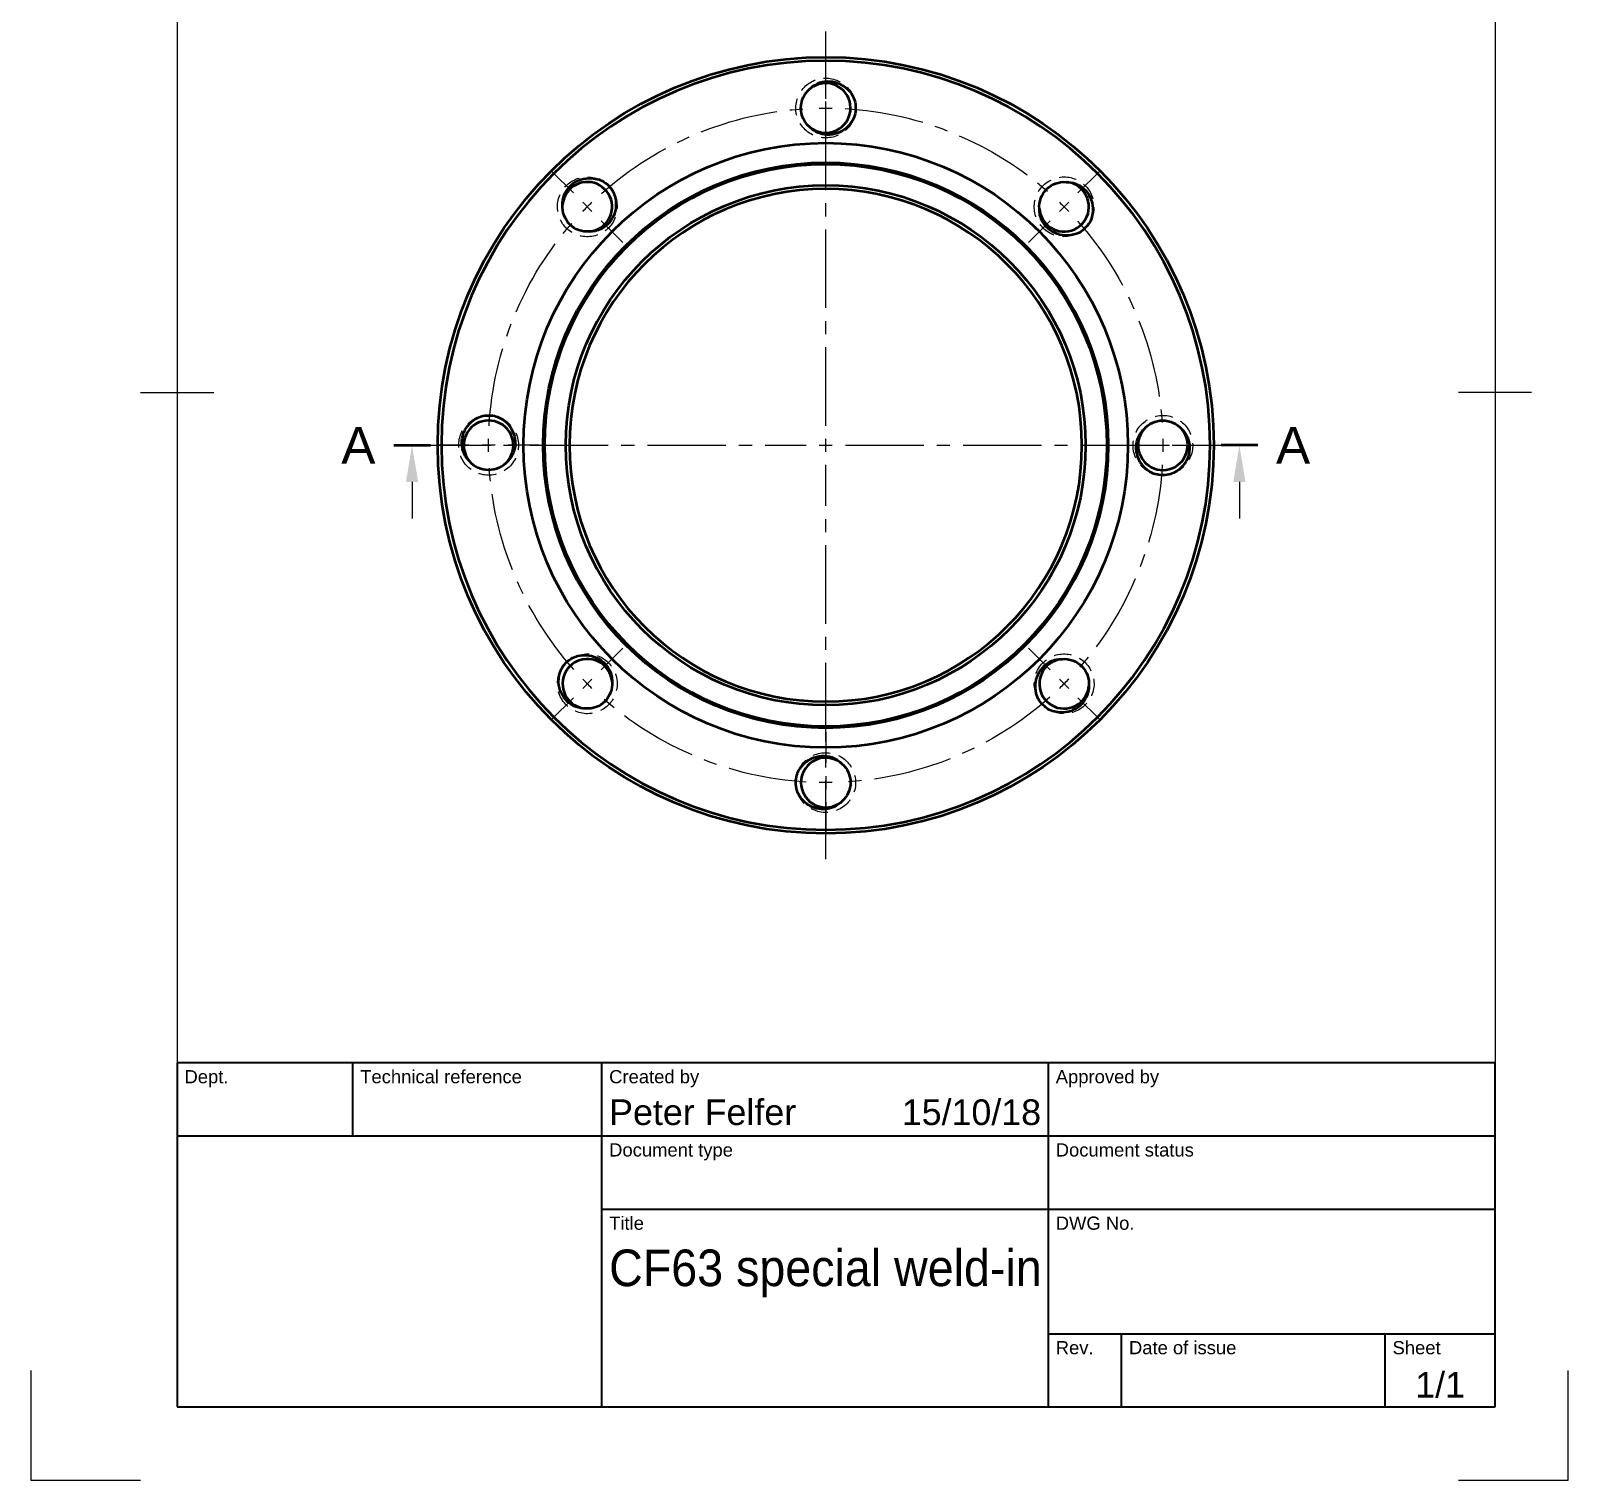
# Model space of a CAD drawing. Header units: millimetres. Extents: x 0 to 210, y 0 to 297.
# Drawn here: x 0 to 210, y 0 to 197.9 of the extents above; entities that cross this region are included whole.
import ezdxf
from ezdxf.enums import TextEntityAlignment as Align

# ---------------------------------------------------------------- set-up
doc = ezdxf.new("R2010")
doc.units = ezdxf.units.MM
doc.header["$LTSCALE"] = 0.75
doc.linetypes.add('CENTER2', pattern=[28.575, 19.05, -3.175, 3.175, -3.175])
doc.linetypes.add('HIDDEN2', pattern=[4.7625, 3.175, -1.5875])
for name, color, linetype, lineweight in [('Border', 7, 'Continuous', 25), ('Hidden', 7, 'HIDDEN2', 25), ('Section Lines', 7, 'Continuous', 25), ('Smart Centers', 7, 'CENTER2', 25), ('TitleBlock', 7, 'Continuous', 35), ('Visible', 7, 'Continuous', 50)]:
    doc.layers.add(name, color=color, linetype=linetype, lineweight=lineweight)
doc.styles.add('FusionTitle', font='')
doc.styles.get("Standard").update_dxf_attribs({"font": 'arial.ttf'})
doc.styles.get('FusionTitle').set_extended_font_data('Arial Unicode MS')

# ---------------------------------------------------------------- blocks, each defined once
blk = doc.blocks.new('ISO_A4(P)_SHEET')
at = {"layer": 'Border'}
for p, q in [((20, 287), (20, 10)), ((200, 287), (200, 10)), ((15, 148.5), (25, 148.5)), ((205, 148.5), (195, 148.5)), ((0, 15), (0, 0)), ((210, 0), (210, 15)), ((20, 10), (200, 10)), ((0, 0), (15, 0)), ((195, 0), (210, 0))]:
    blk.add_line(p, q, dxfattribs=at)
blk = doc.blocks.new('ISO_TITLEBLOCK')
at = {"layer": 'TitleBlock'}
for p, q in [((0, 47), (-180, 47)), ((-180, 47), (-180, 0)), ((-156, 37), (-156, 47)), ((-122, 0), (-122, 47)), ((-61, 0), (-61, 47)), ((0, 0), (0, 47)), ((-180, 37), (0, 37)), ((-122, 27), (0, 27)), ((-61, 10), (0, 10)), ((-51, 0), (-51, 10)), ((-15, 0), (-15, 10)), ((-180, 0), (0, 0))]:
    blk.add_line(p, q, dxfattribs=at)
at = {"layer": 'TitleBlock', "style": 'FusionTitle'}
for s, p in [('Dept.', (-179, 46)), ('Technical reference', (-155, 46)), ('Created by', (-121, 46)), ('Approved by', (-60, 46)), ('Document type', (-121, 36)), ('Document status', (-60, 36)), ('Title', (-121, 26)), ('DWG No.', (-60, 26)), ('Rev.', (-60, 9)), ('Date of issue', (-50, 9)), ('Sheet', (-14, 9))]:
    blk.add_text(s, height=1.8, dxfattribs=at).set_placement(p, align=Align.TOP_LEFT)
for tag, p, height in [('DEPT', (-179, 38.5), 3.5), ('TECHNICAL_REFERENCE', (-155, 38.5), 3.5), ('CREATED_BY', (-121, 38.5), 3.5), ('APPROVED_BY', (-60, 38.5), 3.5), ('DOCUMENT_TYPE', (-121, 28.5), 3.5), ('DOCUMENT_STATUS', (-60, 28.5), 3.5), ('TITLE_1', (-121, 16.5), 5), ('TITLE_2', (-121, 9), 5), ('TITLE_3', (-121, 1.5), 5), ('DATE_OF_ISSUE', (-50, 1.5), 3.5)]:
    blk.add_attdef(tag, p, '', height=height, dxfattribs=at)
for tag, p in [('CREATED_DATE', (-62, 38.5)), ('APPROVED_DATE', (-1, 38.5))]:
    blk.add_attdef(tag, text='', height=3.5, dxfattribs=at).set_placement(p, align=Align.RIGHT)
for tag, height, p in [('DRAWING_NUMBER', 5, (-30.5, 16.6)), ('REV', 3.5, (-56, 3.1)), ('SHEET', 3.5, (-7.5, 3.1))]:
    blk.add_attdef(tag, text='', height=height, dxfattribs=at).set_placement(p, align=Align.MIDDLE)
blk = doc.blocks.new('*U5')
at = {"layer": 'Smart Centers', "color": 0, "ltscale": 0.75, "transparency": 16777216}
for p, q in [((0, 2.678906), (0, 56.5)), ((-56.5, 0), (-2.678906, 0)), ((2.678906, 0), (56.5, 0)), ((0, -56.5), (0, -2.678906))]:
    blk.add_line(p, q, dxfattribs=at)
at = {"layer": 'Smart Centers', "color": 0, "linetype": 'Continuous', "ltscale": 0.75, "transparency": 16777216}
for p, q in [((-0.892969, 0), (0.892969, 0)), ((0, -0.892969), (0, 0.892969))]:
    blk.add_line(p, q, dxfattribs=at)
blk = doc.blocks.new('*U6')
at = {"layer": 'Smart Centers', "color": 0, "ltscale": 0.75, "transparency": 16777216}
for p, q in [((-34.45654, 34.45654), (-37.434056, 37.434056)), ((-27.690478, 27.690478), (-30.667994, 30.667994))]:
    blk.add_line(p, q, dxfattribs=at)
at = {"layer": 'Smart Centers', "color": 0, "linetype": 'Continuous', "ltscale": 0.75, "transparency": 16777216}
blk.add_line((-31.930843, 31.930843), (-33.193692, 33.193692), dxfattribs=at)
at = {"layer": 'Smart Centers', "color": 0, "linetype": 'Continuous', "ltscale": 0.75, "transparency": 16777216, "extrusion": (0, 0, -1)}
blk.add_arc((0, 0), 46.05, 43.888944, 46.111056, dxfattribs=at)
blk = doc.blocks.new('*U7')
at = {"layer": 'Smart Centers', "color": 0, "ltscale": 0.75, "transparency": 16777216}
for p, q in [((-27.690478, -27.690478), (-30.667994, -30.667994)), ((-34.45654, -34.45654), (-37.434056, -37.434056))]:
    blk.add_line(p, q, dxfattribs=at)
at = {"layer": 'Smart Centers', "color": 0, "linetype": 'Continuous', "ltscale": 0.75, "transparency": 16777216}
blk.add_line((-31.930843, -31.930843), (-33.193692, -33.193692), dxfattribs=at)
at = {"layer": 'Smart Centers', "color": 0, "linetype": 'Continuous', "ltscale": 0.75, "transparency": 16777216, "extrusion": (0, 0, -1)}
blk.add_arc((0, 0), 46.05, 313.888944, 316.111056, dxfattribs=at)
blk = doc.blocks.new('*U8')
at = {"layer": 'Smart Centers', "color": 0, "ltscale": 0.75, "transparency": 16777216}
for p, q in [((-48.728906, 0), (-52.93975, 0)), ((-39.16025, 0), (-43.371094, 0))]:
    blk.add_line(p, q, dxfattribs=at)
at = {"layer": 'Smart Centers', "color": 0, "linetype": 'Continuous', "ltscale": 0.75, "transparency": 16777216}
blk.add_line((-45.157031, 0), (-46.942969, 0), dxfattribs=at)
at = {"layer": 'Smart Centers', "color": 0, "linetype": 'Continuous', "ltscale": 0.75, "transparency": 16777216, "extrusion": (0, 0, -1)}
blk.add_arc((0, 0), 46.05, 358.888944, 1.111056, dxfattribs=at)
blk = doc.blocks.new('*U9')
at = {"layer": 'Smart Centers', "color": 0, "ltscale": 0.75, "transparency": 16777216}
for p, q in [((0, 48.728906), (0, 52.93975)), ((0, 39.16025), (0, 43.371094))]:
    blk.add_line(p, q, dxfattribs=at)
at = {"layer": 'Smart Centers', "color": 0, "linetype": 'Continuous', "ltscale": 0.75, "transparency": 16777216}
blk.add_line((0, 45.157031), (0, 46.942969), dxfattribs=at)
at = {"layer": 'Smart Centers', "color": 0, "linetype": 'Continuous', "ltscale": 0.75, "transparency": 16777216, "extrusion": (0, 0, -1)}
blk.add_arc((0, 0), 46.05, 88.888944, 91.111056, dxfattribs=at)
blk = doc.blocks.new('*U10')
at = {"layer": 'Smart Centers', "color": 0, "ltscale": 0.75, "transparency": 16777216}
for p, q in [((34.45654, 34.45654), (37.434056, 37.434056)), ((27.690478, 27.690478), (30.667994, 30.667994))]:
    blk.add_line(p, q, dxfattribs=at)
at = {"layer": 'Smart Centers', "color": 0, "linetype": 'Continuous', "ltscale": 0.75, "transparency": 16777216}
blk.add_line((31.930843, 31.930843), (33.193692, 33.193692), dxfattribs=at)
at = {"layer": 'Smart Centers', "color": 0, "linetype": 'Continuous', "ltscale": 0.75, "transparency": 16777216, "extrusion": (0, 0, -1)}
blk.add_arc((0, 0), 46.05, 133.888944, 136.111056, dxfattribs=at)
blk = doc.blocks.new('*U11')
at = {"layer": 'Smart Centers', "color": 0, "ltscale": 0.75, "transparency": 16777216}
for p, q in [((39.16025, 0), (43.371094, 0)), ((48.728906, 0), (52.93975, 0))]:
    blk.add_line(p, q, dxfattribs=at)
at = {"layer": 'Smart Centers', "color": 0, "linetype": 'Continuous', "ltscale": 0.75, "transparency": 16777216}
blk.add_line((45.157031, 0), (46.942969, 0), dxfattribs=at)
at = {"layer": 'Smart Centers', "color": 0, "linetype": 'Continuous', "ltscale": 0.75, "transparency": 16777216, "extrusion": (0, 0, -1)}
blk.add_arc((0, 0), 46.05, 178.888944, 181.111056, dxfattribs=at)
blk = doc.blocks.new('*U12')
at = {"layer": 'Smart Centers', "color": 0, "ltscale": 0.75, "transparency": 16777216}
for p, q in [((27.690478, -27.690478), (30.667994, -30.667994)), ((34.45654, -34.45654), (37.434056, -37.434056))]:
    blk.add_line(p, q, dxfattribs=at)
at = {"layer": 'Smart Centers', "color": 0, "linetype": 'Continuous', "ltscale": 0.75, "transparency": 16777216}
blk.add_line((31.930843, -31.930843), (33.193692, -33.193692), dxfattribs=at)
at = {"layer": 'Smart Centers', "color": 0, "linetype": 'Continuous', "ltscale": 0.75, "transparency": 16777216, "extrusion": (0, 0, -1)}
blk.add_arc((0, 0), 46.05, 223.888944, 226.111056, dxfattribs=at)
blk = doc.blocks.new('*U13')
at = {"layer": 'Smart Centers', "color": 0, "ltscale": 0.75, "transparency": 16777216}
for p, q in [((0, -39.16025), (0, -43.371094)), ((0, -48.728906), (0, -52.93975))]:
    blk.add_line(p, q, dxfattribs=at)
at = {"layer": 'Smart Centers', "color": 0, "linetype": 'Continuous', "ltscale": 0.75, "transparency": 16777216}
blk.add_line((0, -45.157031), (0, -46.942969), dxfattribs=at)
at = {"layer": 'Smart Centers', "color": 0, "linetype": 'Continuous', "ltscale": 0.75, "transparency": 16777216, "extrusion": (0, 0, -1)}
blk.add_arc((0, 0), 46.05, 268.888944, 271.111056, dxfattribs=at)
blk = doc.blocks.new('*U14')
at = {"layer": 'Smart Centers', "color": 0, "ltscale": 0.75, "transparency": 16777216, "extrusion": (0, 0, -1)}
for start, end in [(48.3336, 86.6664), (93.3336, 131.6664), (3.3336, 41.6664), (138.3336, 176.6664), (318.3336, 356.6664), (183.3336, 221.6664), (273.3336, 311.6664), (228.3336, 266.6664)]:
    blk.add_arc((0, 0), 46.05, start, end, dxfattribs=at)
at = {"layer": 'Smart Centers', "color": 0, "ltscale": 0.75, "transparency": 16777216}
for name in ['*U9', '*U6', '*U10', '*U8', '*U11', '*U7', '*U12', '*U13']:
    blk.add_blockref(name, (0, 0), dxfattribs=at)

msp = doc.modelspace()

# ---------------------------------------------------------------- linework, layer by layer
at = {"layer": 'Hidden'}
for points in [[(112.528, 186.294), (112.195, 185.053), (111.242, 183.995), (110.041, 183.536), (108.842, 183.078), (107.426, 183.229), (106.35, 183.931), (105.274, 184.633), (104.566, 185.867), (104.502, 187.15), (104.439, 188.433), (105.022, 189.731), (106.023, 190.536), (107.023, 191.34), (108.416, 191.631), (109.655, 191.294), (110.893, 190.957), (111.947, 190.001), (112.402, 188.801), (112.451, 188.673), (112.492, 188.542), (112.527, 188.41)], [(79.558, 175.906), (80.201, 174.793), (80.274, 173.371), (79.75, 172.198), (79.226, 171.025), (78.118, 170.131), (76.861, 169.867), (75.604, 169.602), (74.23, 169.974), (73.278, 170.837), (72.326, 171.699), (71.82, 173.029), (71.959, 174.305), (72.098, 175.582), (72.877, 176.772), (73.991, 177.41), (75.105, 178.047), (76.526, 178.116), (77.696, 177.589), (77.821, 177.533), (77.943, 177.47), (78.061, 177.401)], [(143.187, 170.326), (142.074, 169.684), (140.652, 169.61), (139.478, 170.135), (138.306, 170.659), (137.411, 171.767), (137.147, 173.024), (136.883, 174.281), (137.255, 175.655), (138.117, 176.607), (138.979, 177.558), (140.309, 178.064), (141.586, 177.925), (142.862, 177.787), (144.053, 177.007), (144.69, 175.893), (145.328, 174.779), (145.397, 173.358), (144.87, 172.188), (144.814, 172.063), (144.751, 171.941), (144.682, 171.823)], [(63.59, 145.248), (64.831, 144.915), (65.889, 143.961), (66.348, 142.761), (66.807, 141.561), (66.656, 140.145), (65.953, 139.069), (65.252, 137.994), (64.017, 137.285), (62.734, 137.222), (61.452, 137.159), (60.154, 137.742), (59.349, 138.742), (58.544, 139.743), (58.254, 141.135), (58.591, 142.374), (58.928, 143.613), (59.884, 144.666), (61.084, 145.121), (61.212, 145.17), (61.342, 145.212), (61.475, 145.246)], [(153.575, 137.356), (152.334, 137.689), (151.276, 138.643), (150.817, 139.843), (150.358, 141.043), (150.509, 142.459), (151.211, 143.534), (151.913, 144.61), (153.148, 145.319), (154.431, 145.382), (155.713, 145.445), (157.011, 144.862), (157.816, 143.862), (158.62, 142.861), (158.911, 141.468), (158.574, 140.23), (158.237, 138.991), (157.281, 137.938), (156.081, 137.483), (155.953, 137.434), (155.823, 137.392), (155.69, 137.357)], [(73.978, 112.278), (75.091, 112.92), (76.513, 112.993), (77.687, 112.469), (78.859, 111.945), (79.754, 110.837), (80.018, 109.58), (80.282, 108.323), (79.91, 106.949), (79.048, 105.997), (78.186, 105.046), (76.856, 104.54), (75.579, 104.679), (74.303, 104.817), (73.112, 105.596), (72.475, 106.711), (71.837, 107.825), (71.768, 109.245), (72.295, 110.416), (72.351, 110.541), (72.414, 110.663), (72.483, 110.781)], [(137.607, 106.698), (136.964, 107.811), (136.891, 109.233), (137.415, 110.406), (137.939, 111.579), (139.047, 112.473), (140.304, 112.737), (141.561, 113.002), (142.935, 112.63), (143.887, 111.767), (144.839, 110.905), (145.345, 109.575), (145.206, 108.299), (145.067, 107.022), (144.288, 105.832), (143.174, 105.194), (142.06, 104.557), (140.639, 104.488), (139.469, 105.014), (139.344, 105.071), (139.222, 105.133), (139.104, 105.202)], [(104.637, 96.31), (104.97, 97.551), (105.923, 98.609), (107.123, 99.067), (108.323, 99.526), (109.739, 99.375), (110.815, 98.673), (111.891, 97.971), (112.599, 96.736), (112.663, 95.454), (112.726, 94.171), (112.143, 92.873), (111.142, 92.068), (110.142, 91.264), (108.749, 90.973), (107.51, 91.31), (106.272, 91.647), (105.218, 92.603), (104.763, 93.803), (104.714, 93.931), (104.673, 94.062), (104.638, 94.194)]]:
    msp.add_open_spline(points, degree=3, knots=[14.3991256, 14.3991256, 14.3991256, 14.3991256, 15.34274, 15.34274, 15.34274, 16.2861487, 16.2861487, 16.2861487, 17.2293546, 17.2293546, 17.2293546, 18.1723603, 18.1723603, 18.1723603, 19.1151686, 19.1151686, 19.1151686, 20.0577822, 20.0577822, 20.0577822, 20.1583935, 20.1583935, 20.1583935, 20.1583935], dxfattribs=at)
at = {"layer": 'Section Lines', "lineweight": 50}
for p, q in [((49.582, 141.302), (54.582, 141.302)), ((167.582, 141.302), (162.582, 141.302))]:
    msp.add_line(p, q, dxfattribs=at)
at = {"layer": 'Section Lines'}
for p, q in [((52.082, 136.302), (52.082, 131.302)), ((165.082, 136.302), (165.082, 131.302))]:
    msp.add_line(p, q, dxfattribs=at)
for points in [[(51.249, 136.302), (52.082, 141.302), (52.916, 136.302)], [(164.249, 136.302), (165.082, 141.302), (165.916, 136.302)]]:
    msp.add_solid(points, dxfattribs=at)
at = {"layer": 'Visible'}
for radius in [53, 41.275, 38.6, 38.382, 35.5]:
    msp.add_circle((108.582, 141.302), radius, dxfattribs=at)
at = {"layer": 'Visible', "extrusion": (0, 0, -1)}
for radius in [52.5, 35]:
    msp.add_circle((-108.582, 141.302), radius, dxfattribs=at)
for centre, radius, start, end in [((-108.582, 187.352), 3.39, 310.61313, 49.38687), ((-108.582, 187.352), 4.085, 164.99087, 195.00913), ((-76.02, 173.864), 4.085, 119.99087, 150.00913), ((-141.145, 173.864), 3.39, 355.61313, 94.38687), ((-76.02, 173.864), 3.39, 265.61313, 4.38687), ((-141.145, 173.864), 4.085, 209.99087, 240.00913), ((-62.532, 141.302), 4.085, 74.99087, 105.00913), ((-154.632, 141.302), 3.39, 40.61313, 139.38687), ((-62.532, 141.302), 3.39, 220.61313, 319.38687), ((-154.632, 141.302), 4.085, 254.99087, 285.00913), ((-76.02, 108.74), 4.085, 29.99087, 60.00913), ((-141.145, 108.74), 3.39, 85.61313, 184.38687), ((-76.02, 108.74), 3.39, 175.61313, 274.38687), ((-141.145, 108.74), 4.085, 299.99087, 330.00913), ((-108.582, 95.252), 3.39, 130.61313, 229.38687), ((-108.582, 95.252), 4.085, 344.99087, 15.00913)]:
    msp.add_arc(centre, radius, start, end, dxfattribs=at)
at = {"layer": 'Visible'}
for points, knots in [([(106.376, 189.925), (106.684, 190.249), (107.054, 190.509), (107.888, 190.882), (108.345, 190.986), (109.293, 191.016), (109.773, 190.935), (110.693, 190.591), (111.122, 190.325), (111.72, 189.771), (111.924, 189.53), (112.275, 189), (112.419, 188.712), (112.528, 188.41)], [0, 0, 0, 0, 0.13425923, 0.13425923, 0.27362084, 0.27362084, 0.41808247, 0.41808247, 0.56764174, 0.56764174, 0.66174787, 0.66174787, 0.75776366, 0.75776366, 0.75776366, 0.75776366]), ([(106.377, 184.782), (107.061, 184.204), (107.975, 183.899), (108.868, 183.974), (109.996, 184.07), (111.055, 184.772), (111.583, 185.774), (112.104, 186.766), (112.09, 188.021), (111.545, 189), (110.995, 189.987), (109.924, 190.663), (108.797, 190.735), (107.926, 190.79), (107.038, 190.493), (106.376, 189.925)], [-4.5592582, -4.5592582, -4.5592582, -4.5592582, -3.7661174, -3.7661174, -3.7661174, -2.7637787, -2.7637787, -2.7637787, -1.7718426, -1.7718426, -1.7718426, -0.7721101, -0.7721101, -0.7721101, 0, 0, 0, 0]), ([(112.528, 186.294), (112.351, 185.803), (112.081, 185.351), (111.393, 184.591), (110.986, 184.285), (110.092, 183.858), (109.617, 183.735), (108.662, 183.681), (108.193, 183.745), (107.487, 183.99), (107.236, 184.111), (106.773, 184.409), (106.563, 184.582), (106.376, 184.779)], [0, 0, 0, 0, 0.15651043, 0.15651043, 0.30790836, 0.30790836, 0.45419161, 0.45419161, 0.5953581, 0.5953581, 0.67901054, 0.67901054, 0.76075982, 0.76075982, 0.76075982, 0.76075982]), ([(72.64, 174.123), (72.629, 174.571), (72.707, 175.016), (73.033, 175.869), (73.283, 176.266), (73.932, 176.957), (74.328, 177.239), (75.222, 177.647), (75.714, 177.762), (76.528, 177.793), (76.843, 177.767), (77.466, 177.641), (77.771, 177.539), (78.062, 177.402)], [0, 0, 0, 0, 0.13425923, 0.13425923, 0.27362084, 0.27362084, 0.41808247, 0.41808247, 0.56764174, 0.56764174, 0.66174787, 0.66174787, 0.75776366, 0.75776366, 0.75776366, 0.75776366]), ([(76.278, 170.488), (77.17, 170.563), (78.032, 170.993), (78.61, 171.678), (79.341, 172.543), (79.593, 173.788), (79.257, 174.87), (78.925, 175.94), (78.027, 176.817), (76.949, 177.124), (75.863, 177.434), (74.627, 177.155), (73.78, 176.408), (73.125, 175.831), (72.707, 174.993), (72.64, 174.123)], [-4.5592582, -4.5592582, -4.5592582, -4.5592582, -3.7661174, -3.7661174, -3.7661174, -2.7637787, -2.7637787, -2.7637787, -1.7718426, -1.7718426, -1.7718426, -0.7721101, -0.7721101, -0.7721101, 0, 0, 0, 0]), ([(137.768, 173.606), (137.843, 172.715), (138.273, 171.852), (138.958, 171.274), (139.824, 170.543), (141.069, 170.291), (142.151, 170.627), (143.221, 170.96), (144.098, 171.857), (144.405, 172.935), (144.714, 174.022), (144.435, 175.257), (143.688, 176.105), (143.112, 176.759), (142.274, 177.177), (141.404, 177.244)], [-4.5592582, -4.5592582, -4.5592582, -4.5592582, -3.7661174, -3.7661174, -3.7661174, -2.7637787, -2.7637787, -2.7637787, -1.7718426, -1.7718426, -1.7718426, -0.7721101, -0.7721101, -0.7721101, 0, 0, 0, 0]), ([(141.404, 177.244), (141.851, 177.255), (142.297, 177.177), (143.149, 176.852), (143.547, 176.601), (144.237, 175.953), (144.52, 175.556), (144.927, 174.662), (145.042, 174.171), (145.074, 173.357), (145.048, 173.042), (144.921, 172.419), (144.819, 172.113), (144.683, 171.822)], [0, 0, 0, 0, 0.13425923, 0.13425923, 0.27362084, 0.27362084, 0.41808247, 0.41808247, 0.56764174, 0.56764174, 0.66174787, 0.66174787, 0.75776366, 0.75776366, 0.75776366, 0.75776366]), ([(79.558, 175.906), (79.78, 175.434), (79.909, 174.924), (79.96, 173.899), (79.888, 173.396), (79.558, 172.461), (79.309, 172.038), (78.672, 171.325), (78.295, 171.038), (77.623, 170.712), (77.359, 170.62), (76.822, 170.504), (76.551, 170.478), (76.28, 170.484)], [0, 0, 0, 0, 0.15651043, 0.15651043, 0.30790836, 0.30790836, 0.45419161, 0.45419161, 0.5953581, 0.5953581, 0.67901054, 0.67901054, 0.76075982, 0.76075982, 0.76075982, 0.76075982]), ([(143.187, 170.326), (142.715, 170.104), (142.204, 169.975), (141.18, 169.924), (140.676, 169.996), (139.742, 170.326), (139.318, 170.575), (138.605, 171.212), (138.319, 171.589), (137.992, 172.261), (137.901, 172.525), (137.784, 173.062), (137.758, 173.333), (137.765, 173.605)], [0, 0, 0, 0, 0.15651043, 0.15651043, 0.30790836, 0.30790836, 0.45419161, 0.45419161, 0.5953581, 0.5953581, 0.67901054, 0.67901054, 0.76075982, 0.76075982, 0.76075982, 0.76075982]), ([(59.959, 139.095), (59.635, 139.404), (59.375, 139.774), (59.003, 140.607), (58.899, 141.065), (58.869, 142.012), (58.95, 142.492), (59.294, 143.413), (59.56, 143.841), (60.113, 144.439), (60.354, 144.643), (60.884, 144.994), (61.172, 145.139), (61.475, 145.248)], [0, 0, 0, 0, 0.13425923, 0.13425923, 0.27362084, 0.27362084, 0.41808247, 0.41808247, 0.56764174, 0.56764174, 0.66174787, 0.66174787, 0.75776366, 0.75776366, 0.75776366, 0.75776366]), ([(63.59, 145.248), (64.081, 145.071), (64.533, 144.801), (65.294, 144.113), (65.599, 143.706), (66.026, 142.812), (66.15, 142.336), (66.203, 141.382), (66.139, 140.912), (65.895, 140.206), (65.773, 139.955), (65.476, 139.493), (65.302, 139.283), (65.106, 139.095)], [0, 0, 0, 0, 0.15651043, 0.15651043, 0.30790836, 0.30790836, 0.45419161, 0.45419161, 0.5953581, 0.5953581, 0.67901054, 0.67901054, 0.76075982, 0.76075982, 0.76075982, 0.76075982]), ([(65.103, 139.097), (65.68, 139.78), (65.986, 140.694), (65.91, 141.587), (65.815, 142.716), (65.113, 143.775), (64.11, 144.302), (63.118, 144.824), (61.864, 144.809), (60.884, 144.264), (59.897, 143.715), (59.221, 142.644), (59.15, 141.516), (59.094, 140.646), (59.391, 139.758), (59.959, 139.095)], [-4.5592582, -4.5592582, -4.5592582, -4.5592582, -3.7661174, -3.7661174, -3.7661174, -2.7637787, -2.7637787, -2.7637787, -1.7718426, -1.7718426, -1.7718426, -0.7721101, -0.7721101, -0.7721101, 0, 0, 0, 0]), ([(153.575, 137.356), (153.084, 137.533), (152.632, 137.803), (151.871, 138.491), (151.566, 138.898), (151.139, 139.792), (151.015, 140.268), (150.962, 141.222), (151.026, 141.692), (151.27, 142.398), (151.392, 142.649), (151.689, 143.111), (151.863, 143.321), (152.059, 143.508)], [0, 0, 0, 0, 0.15651043, 0.15651043, 0.30790836, 0.30790836, 0.45419161, 0.45419161, 0.5953581, 0.5953581, 0.67901054, 0.67901054, 0.76075982, 0.76075982, 0.76075982, 0.76075982]), ([(152.062, 143.507), (151.485, 142.824), (151.179, 141.909), (151.255, 141.016), (151.35, 139.888), (152.052, 138.829), (153.055, 138.302), (154.047, 137.78), (155.301, 137.795), (156.281, 138.34), (157.268, 138.889), (157.944, 139.96), (158.015, 141.088), (158.071, 141.958), (157.774, 142.846), (157.206, 143.508)], [-4.5592582, -4.5592582, -4.5592582, -4.5592582, -3.7661174, -3.7661174, -3.7661174, -2.7637787, -2.7637787, -2.7637787, -1.7718426, -1.7718426, -1.7718426, -0.7721101, -0.7721101, -0.7721101, 0, 0, 0, 0]), ([(157.206, 143.508), (157.53, 143.2), (157.79, 142.83), (158.162, 141.997), (158.266, 141.539), (158.296, 140.592), (158.215, 140.112), (157.871, 139.191), (157.605, 138.763), (157.052, 138.165), (156.811, 137.961), (156.281, 137.61), (155.993, 137.465), (155.69, 137.356)], [0, 0, 0, 0, 0.13425923, 0.13425923, 0.27362084, 0.27362084, 0.41808247, 0.41808247, 0.56764174, 0.56764174, 0.66174787, 0.66174787, 0.75776366, 0.75776366, 0.75776366, 0.75776366]), ([(79.397, 108.998), (79.322, 109.889), (78.892, 110.752), (78.207, 111.33), (77.341, 112.06), (76.096, 112.313), (75.014, 111.977), (73.944, 111.644), (73.067, 110.747), (72.76, 109.669), (72.451, 108.582), (72.73, 107.347), (73.477, 106.499), (74.053, 105.844), (74.891, 105.427), (75.761, 105.36)], [-4.5592582, -4.5592582, -4.5592582, -4.5592582, -3.7661174, -3.7661174, -3.7661174, -2.7637787, -2.7637787, -2.7637787, -1.7718426, -1.7718426, -1.7718426, -0.7721101, -0.7721101, -0.7721101, 0, 0, 0, 0]), ([(73.978, 112.278), (74.45, 112.5), (74.961, 112.629), (75.985, 112.68), (76.489, 112.608), (77.423, 112.278), (77.847, 112.029), (78.56, 111.392), (78.846, 111.014), (79.173, 110.342), (79.264, 110.079), (79.381, 109.542), (79.407, 109.27), (79.4, 108.999)], [0, 0, 0, 0, 0.15651043, 0.15651043, 0.30790836, 0.30790836, 0.45419161, 0.45419161, 0.5953581, 0.5953581, 0.67901054, 0.67901054, 0.76075982, 0.76075982, 0.76075982, 0.76075982]), ([(137.607, 106.698), (137.385, 107.17), (137.256, 107.68), (137.205, 108.705), (137.277, 109.208), (137.607, 110.143), (137.856, 110.566), (138.493, 111.279), (138.87, 111.566), (139.542, 111.892), (139.806, 111.984), (140.343, 112.1), (140.614, 112.126), (140.885, 112.119)], [0, 0, 0, 0, 0.15651043, 0.15651043, 0.30790836, 0.30790836, 0.45419161, 0.45419161, 0.5953581, 0.5953581, 0.67901054, 0.67901054, 0.76075982, 0.76075982, 0.76075982, 0.76075982]), ([(140.887, 112.116), (139.995, 112.041), (139.133, 111.611), (138.555, 110.926), (137.824, 110.061), (137.572, 108.815), (137.908, 107.734), (138.24, 106.664), (139.138, 105.787), (140.216, 105.48), (141.302, 105.17), (142.538, 105.449), (143.385, 106.196), (144.04, 106.773), (144.458, 107.611), (144.525, 108.48)], [-4.5592582, -4.5592582, -4.5592582, -4.5592582, -3.7661174, -3.7661174, -3.7661174, -2.7637787, -2.7637787, -2.7637787, -1.7718426, -1.7718426, -1.7718426, -0.7721101, -0.7721101, -0.7721101, 0, 0, 0, 0]), ([(75.761, 105.36), (75.314, 105.349), (74.868, 105.427), (74.016, 105.752), (73.618, 106.003), (72.928, 106.651), (72.645, 107.048), (72.238, 107.942), (72.123, 108.433), (72.091, 109.247), (72.117, 109.562), (72.244, 110.185), (72.346, 110.491), (72.482, 110.782)], [0, 0, 0, 0, 0.13425923, 0.13425923, 0.27362084, 0.27362084, 0.41808247, 0.41808247, 0.56764174, 0.56764174, 0.66174787, 0.66174787, 0.75776366, 0.75776366, 0.75776366, 0.75776366]), ([(144.525, 108.48), (144.536, 108.033), (144.458, 107.588), (144.132, 106.735), (143.882, 106.338), (143.233, 105.647), (142.837, 105.364), (141.943, 104.957), (141.451, 104.842), (140.637, 104.811), (140.322, 104.837), (139.699, 104.963), (139.393, 105.065), (139.103, 105.202)], [0, 0, 0, 0, 0.13425923, 0.13425923, 0.27362084, 0.27362084, 0.41808247, 0.41808247, 0.56764174, 0.56764174, 0.66174787, 0.66174787, 0.75776366, 0.75776366, 0.75776366, 0.75776366]), ([(104.637, 96.31), (104.814, 96.801), (105.083, 97.253), (105.772, 98.013), (106.179, 98.318), (107.073, 98.746), (107.548, 98.869), (108.503, 98.923), (108.972, 98.859), (109.678, 98.614), (109.929, 98.493), (110.392, 98.195), (110.602, 98.022), (110.789, 97.825)], [0, 0, 0, 0, 0.15651043, 0.15651043, 0.30790836, 0.30790836, 0.45419161, 0.45419161, 0.5953581, 0.5953581, 0.67901054, 0.67901054, 0.76075982, 0.76075982, 0.76075982, 0.76075982]), ([(110.788, 97.822), (110.104, 98.399), (109.19, 98.705), (108.297, 98.63), (107.169, 98.534), (106.109, 97.832), (105.582, 96.83), (105.061, 95.838), (105.075, 94.583), (105.62, 93.604), (106.17, 92.617), (107.241, 91.94), (108.368, 91.869), (109.239, 91.814), (110.127, 92.111), (110.789, 92.679)], [-4.5592582, -4.5592582, -4.5592582, -4.5592582, -3.7661174, -3.7661174, -3.7661174, -2.7637787, -2.7637787, -2.7637787, -1.7718426, -1.7718426, -1.7718426, -0.7721101, -0.7721101, -0.7721101, 0, 0, 0, 0]), ([(110.789, 92.679), (110.481, 92.355), (110.111, 92.095), (109.277, 91.722), (108.82, 91.618), (107.872, 91.588), (107.392, 91.669), (106.472, 92.013), (106.043, 92.279), (105.445, 92.833), (105.241, 93.074), (104.89, 93.604), (104.746, 93.892), (104.637, 94.194)], [0, 0, 0, 0, 0.13425923, 0.13425923, 0.27362084, 0.27362084, 0.41808247, 0.41808247, 0.56764174, 0.56764174, 0.66174787, 0.66174787, 0.75776366, 0.75776366, 0.75776366, 0.75776366])]:
    msp.add_open_spline(points, degree=3, knots=knots, dxfattribs=at)

# ---------------------------------------------------------------- block references
at = {"layer": 'Border'}
msp.add_blockref('ISO_A4(P)_SHEET', (0, 0), dxfattribs=at)
at = {"layer": 'Smart Centers', "ltscale": 0.75}
for name in ['*U5', '*U14']:
    msp.add_blockref(name, (108.582, 141.302), dxfattribs=at)
at = {"layer": 'TitleBlock'}
ref = msp.add_blockref('ISO_TITLEBLOCK', (200, 10), dxfattribs=at)
ref.add_attrib('CREATED_DATE', '15/10/18', dxfattribs={"height": 3.5, "style": 'FusionTitle'}).set_placement((138, 48.5), align=Align.RIGHT)
ref.add_attrib('SHEET', '1/1', dxfattribs={"height": 3.5, "style": 'FusionTitle'}).set_placement((192.5, 13.1), align=Align.MIDDLE)
ref.add_attrib('TITLE_1', 'CF63 special weld-in', (79, 26.5), dxfattribs={"height": 5, "style": 'FusionTitle', "width": 0.91145})
ref.add_attrib('CREATED_BY', 'Peter Felfer', (79, 48.5), dxfattribs={"height": 3.5, "style": 'FusionTitle'})

# ---------------------------------------------------------------- texts
at = {"layer": 'Section Lines', "char_height": 5, "attachment_point": 5}
for insert in [(44.748, 141.302), (172.417, 141.302)]:
    msp.add_mtext('A', dxfattribs=dict(at, insert=insert))

doc.saveas('drawing.dxf')
